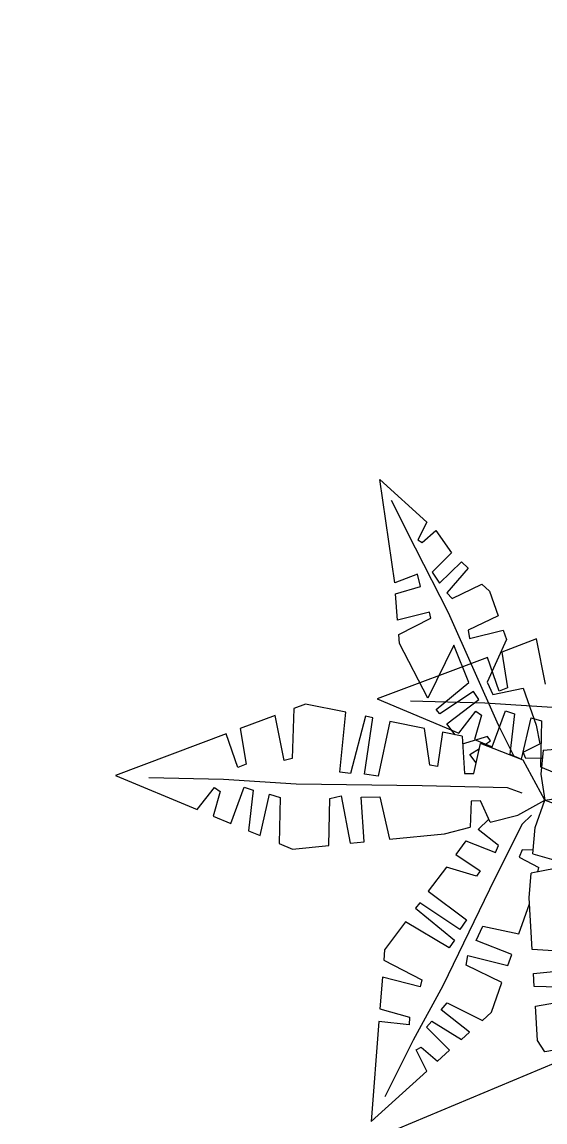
# Model space of a CAD drawing. Header units: millimetres. Extents: x 285 to 2285, y 238 to 2522.
# Drawn here: x 484.6 to 534, y 1537.2 to 1641.1 of the extents above; entities that cross this region are included whole.
import ezdxf

# ---------------------------------------------------------------- set-up
doc = ezdxf.new("R2010")
doc.units = ezdxf.units.MM
doc.layers.add('MURO', color=1, linetype='Continuous')
doc.layers.add('PALMA_pianta - trees palm', color=74, linetype='Continuous', lineweight=25)

msp = doc.modelspace()

# ---------------------------------------------------------------- linework, layer by layer
at = {"layer": 'MURO'}
msp.add_line((769.74, 1641.09), (285.44, 1438.29), dxfattribs=at)
at = {"layer": 'PALMA_pianta - trees palm'}
for p, q in [((519.83, 1588.11), (518.43, 1597.87)), ((518.43, 1597.87), (522.85, 1593.84)), ((521.77, 1591.39), (519.53, 1595.89)), ((522.85, 1593.84), (522, 1592.17)), ((522.41, 1591.94), (523.71, 1593.06)), ((523.71, 1593.06), (525.18, 1590.96)), ((522, 1592.17), (522.41, 1591.94)), ((524.9, 1585.27), (521.77, 1591.39)), ((525.18, 1590.96), (523.35, 1589.11)), ((524.04, 1588.07), (526.13, 1590.09)), ((526.13, 1590.09), (526.76, 1589.51)), ((526.13, 1590.09), (526.76, 1589.51)), ((521.97, 1588.94), (519.83, 1588.11)), ((522.25, 1587.76), (521.97, 1588.94)), ((523.35, 1589.11), (524.04, 1588.07)), ((526.76, 1589.51), (524.76, 1587.18)), ((519.91, 1587.09), (522.25, 1587.76)), ((525.25, 1586.63), (528.04, 1588)), ((528.04, 1588), (528.77, 1587.34)), ((520.1, 1584.58), (519.91, 1587.09)), ((524.76, 1587.18), (525.25, 1586.63)), ((528.77, 1587.34), (529.58, 1585.01)), ((523.11, 1585.33), (520.1, 1584.58)), ((520.21, 1583.23), (523.23, 1584.78)), ((523.23, 1584.78), (523.11, 1585.33)), ((529.63, 1574.68), (524.9, 1585.27)), ((529.58, 1585.01), (526.75, 1583.63)), ((526.75, 1583.63), (526.89, 1582.85)), ((526.89, 1582.85), (530.06, 1583.65)), ((530.06, 1583.65), (530.37, 1582.77)), ((530.06, 1583.65), (530.37, 1582.77)), ((520.27, 1582.4), (520.21, 1583.23)), ((530.37, 1582.77), (528.57, 1578.72)), ((533.23, 1582.82), (529.93, 1581.58)), ((534.07, 1578.55), (533.23, 1582.82)), ((522.95, 1577.23), (520.27, 1582.4)), ((525.42, 1582.24), (522.95, 1577.23)), ((526.83, 1578.69), (525.42, 1582.24)), ((529.93, 1581.58), (530.48, 1578.21)), ((528.59, 1581.07), (518.15, 1577.15)), ((529.69, 1577.88), (528.59, 1581.07)), ((523.75, 1576.16), (526.83, 1578.69)), ((528.57, 1578.72), (529.08, 1577.57)), ((527.27, 1577.86), (524.07, 1575.73)), ((527.78, 1577.08), (527.27, 1577.86)), ((529.08, 1577.57), (531.96, 1578.18)), ((530.48, 1578.21), (529.69, 1577.88)), ((531.96, 1578.18), (533.19, 1574.66)), ((510.3, 1576.26), (510.13, 1571.51)), ((511.39, 1576.67), (510.3, 1576.26)), ((515.2, 1575.89), (511.39, 1576.67)), ((518.15, 1577.15), (525.87, 1573.93)), ((528.35, 1576.76), (521.3, 1576.93)), ((524.75, 1574.81), (527.78, 1577.08)), ((535.2, 1576.32), (528.35, 1576.76)), ((508.53, 1575.59), (505.23, 1574.35)), ((509.37, 1571.33), (508.53, 1575.59)), ((514.65, 1570.24), (515.2, 1575.89)), ((517.05, 1575.51), (515.66, 1570.09)), ((516.98, 1570.04), (517.77, 1575.36)), ((517.77, 1575.36), (517.05, 1575.51)), ((517.77, 1575.36), (517.05, 1575.51)), ((524.07, 1575.73), (523.75, 1576.16)), ((524.07, 1575.73), (523.75, 1576.16)), ((525.87, 1573.93), (527.5, 1576)), ((528.03, 1575.63), (527.37, 1573.31)), ((527.5, 1576), (528.03, 1575.63)), ((529.04, 1572.62), (530.3, 1576.02)), ((530.3, 1576.02), (531.14, 1575.75)), ((531.14, 1575.75), (530.7, 1571.93)), ((531.81, 1571.46), (532.7, 1575.37)), ((532.7, 1575.37), (533.69, 1575.07)), ((505.23, 1574.35), (505.78, 1570.98)), ((519.35, 1575.03), (518.27, 1569.84)), ((522.64, 1574.35), (519.35, 1575.03)), ((523.14, 1570.88), (522.64, 1574.35)), ((525.54, 1573.75), (524.75, 1574.81)), ((531.1, 1571.7), (529.63, 1574.68)), ((533.19, 1574.66), (533.53, 1572.91)), ((533.69, 1575.07), (533.6, 1570.72)), ((503.89, 1573.85), (493.45, 1569.92)), ((504.99, 1570.66), (503.89, 1573.85)), ((524.35, 1574), (523.86, 1570.77)), ((526.2, 1573.62), (524.35, 1574)), ((528.59, 1573.61), (526.19, 1572.89)), ((526.2, 1573.62), (526.41, 1570.1)), ((527.37, 1573.31), (529.04, 1572.62)), ((528.3, 1572.8), (528.87, 1573.18)), ((528.87, 1573.18), (528.59, 1573.61)), ((526.93, 1571.89), (527.83, 1572.48)), ((527.3, 1570.11), (527.93, 1572.94)), ((531.96, 1571.36), (527.93, 1572.94)), ((531.96, 1572.11), (533.53, 1572.91)), ((532.22, 1571.53), (531.96, 1572.11)), ((533.86, 1572.3), (533.62, 1570.03)), ((533.86, 1572.3), (535.72, 1572.46)), ((510.13, 1571.51), (509.37, 1571.33)), ((527.52, 1571.11), (526.93, 1571.89)), ((530.7, 1571.93), (531.81, 1571.46)), ((530.7, 1571.93), (531.81, 1571.46)), ((534.01, 1567.58), (531.96, 1571.36)), ((533.79, 1571.54), (532.22, 1571.53)), ((505.78, 1570.98), (504.99, 1570.66)), ((515.66, 1570.09), (514.65, 1570.24)), ((518.27, 1569.84), (516.98, 1570.04)), ((523.86, 1570.77), (523.14, 1570.88)), ((526.41, 1570.1), (527.3, 1570.11)), ((533.6, 1570.72), (534.87, 1570.19)), ((533.62, 1570.03), (534.01, 1567.58)), ((493.45, 1569.92), (501.17, 1566.71)), ((503.65, 1569.53), (496.6, 1569.71)), ((510.5, 1569.09), (503.65, 1569.53)), ((522.41, 1568.93), (510.5, 1569.09)), ((530.48, 1568.75), (522.41, 1568.93)), ((501.17, 1566.71), (502.8, 1568.78)), ((503.33, 1568.4), (502.67, 1566.09)), ((502.8, 1568.78), (503.33, 1568.4)), ((504.34, 1565.39), (505.6, 1568.8)), ((505.6, 1568.8), (506.44, 1568.53)), ((506.44, 1568.53), (506, 1564.7)), ((507.11, 1564.24), (508, 1568.14)), ((508, 1568.14), (508.99, 1567.85)), ((513.68, 1567.73), (514.76, 1568.01)), ((514.76, 1568.01), (515.62, 1563.52)), ((516.65, 1567.88), (518.42, 1567.91)), ((516.92, 1563.65), (516.65, 1567.88)), ((518.42, 1567.91), (519.34, 1563.9)), ((531.87, 1568.24), (530.48, 1568.75)), ((534.01, 1567.58), (537.63, 1568.12)), ((508.99, 1567.85), (508.9, 1563.5)), ((513.61, 1563.32), (513.68, 1567.73)), ((527.05, 1567.49), (526.96, 1565.03)), ((527.94, 1567.51), (527.05, 1567.49)), ((528.85, 1565.51), (527.94, 1567.51)), ((531.46, 1566.16), (534.01, 1567.58)), ((533.09, 1565.01), (534.01, 1567.58)), ((534.01, 1567.58), (537.81, 1566.25)), ((502.67, 1566.09), (504.34, 1565.39)), ((528.72, 1565.8), (527.7, 1564.83)), ((528.85, 1565.51), (531.46, 1566.16)), ((532.73, 1566.17), (531.84, 1565.28)), ((524.54, 1564.42), (526.96, 1565.03)), ((529.64, 1563.32), (527.7, 1564.83)), ((531.84, 1565.28), (528.79, 1559.14)), ((532.87, 1562.51), (533.09, 1565.01)), ((506, 1564.7), (507.11, 1564.24)), ((506, 1564.7), (507.11, 1564.24)), ((519.34, 1563.9), (524.54, 1564.42)), ((526.55, 1563.74), (525.59, 1562.46)), ((526.55, 1563.74), (529.33, 1562.64)), ((508.9, 1563.5), (510.17, 1562.97)), ((510.17, 1562.97), (513.61, 1563.32)), ((515.62, 1563.52), (516.92, 1563.65)), ((515.62, 1563.52), (516.92, 1563.65)), ((529.33, 1562.64), (529.64, 1563.32)), ((531.87, 1562.88), (531.57, 1562.19)), ((532.9, 1562.87), (531.87, 1562.88)), ((525.59, 1562.46), (527.89, 1560.92)), ((531.57, 1562.19), (533.43, 1561.23)), ((532.87, 1562.51), (534.86, 1561.96)), ((524.7, 1561.27), (522.99, 1558.98)), ((527.55, 1560.4), (524.7, 1561.27)), ((527.89, 1560.92), (527.55, 1560.4)), ((532.52, 1558.37), (532.72, 1560.69)), ((534.98, 1561.14), (532.72, 1560.69)), ((533.35, 1560.82), (533.43, 1561.23)), ((522.99, 1558.98), (526.59, 1556.29)), ((528.79, 1559.14), (524.37, 1550.04)), ((522.18, 1557.89), (521.8, 1557.38)), ((522.18, 1557.89), (521.8, 1557.38)), ((525.98, 1555.36), (522.18, 1557.89)), ((531.56, 1554.96), (532.55, 1557.8)), ((532.81, 1553.49), (532.52, 1558.37)), ((521.8, 1557.38), (525.46, 1554.36)), ((520.84, 1556.1), (518.86, 1553.46)), ((524.98, 1553.64), (520.84, 1556.1)), ((526.59, 1556.29), (525.98, 1555.36)), ((527.52, 1554.33), (528.14, 1555.7)), ((528.14, 1555.7), (531.56, 1554.96)), ((525.46, 1554.36), (524.98, 1553.64)), ((518.86, 1553.46), (518.78, 1552.47)), ((530.87, 1553.01), (527.52, 1554.33)), ((536.64, 1553.24), (532.81, 1553.49)), ((518.78, 1552.47), (522.38, 1550.62)), ((526.56, 1552), (526.74, 1552.92)), ((526.74, 1552.92), (530.5, 1551.96)), ((530.5, 1551.96), (530.87, 1553.01)), ((530.5, 1551.96), (530.87, 1553.01)), ((529.94, 1550.35), (526.56, 1552)), ((532.94, 1551.22), (536.88, 1551.6)), ((518.66, 1550.86), (518.42, 1547.88)), ((522.24, 1549.97), (518.66, 1550.86)), ((522.38, 1550.62), (522.24, 1549.97)), ((528.96, 1547.57), (529.94, 1550.35)), ((533.01, 1550), (532.94, 1551.22)), ((533.01, 1550), (532.94, 1551.22)), ((524.37, 1550.04), (521.56, 1544.92)), ((537.29, 1549.88), (533.01, 1550)), ((524.2, 1547.77), (524.78, 1548.43)), ((524.78, 1548.43), (528.1, 1546.79)), ((533.13, 1548.12), (537.19, 1548.85)), ((518.42, 1547.88), (521.21, 1547.09)), ((526.88, 1545.68), (524.2, 1547.77)), ((528.1, 1546.79), (528.96, 1547.57)), ((533.32, 1544.89), (533.13, 1548.12)), ((518.33, 1546.67), (517.59, 1537.22)), ((521.18, 1546.37), (518.33, 1546.67)), ((521.21, 1547.09), (521.18, 1546.37)), ((522.83, 1546.16), (523.34, 1546.71)), ((524.99, 1543.96), (522.83, 1546.16)), ((523.34, 1546.71), (526.12, 1544.99)), ((526.12, 1544.99), (526.88, 1545.68)), ((526.12, 1544.99), (526.88, 1545.68)), ((521.56, 1544.92), (518.89, 1539.57)), ((521.84, 1544), (522.32, 1544.27)), ((522.84, 1542), (521.84, 1544)), ((522.32, 1544.27), (523.86, 1542.93)), ((533.99, 1543.8), (533.32, 1544.89)), ((537.99, 1544.53), (533.99, 1543.8)), ((523.86, 1542.93), (524.99, 1543.96)), ((517.59, 1537.22), (522.84, 1542))]:
    msp.add_line(p, q, dxfattribs=at)

doc.saveas('drawing.dxf')
